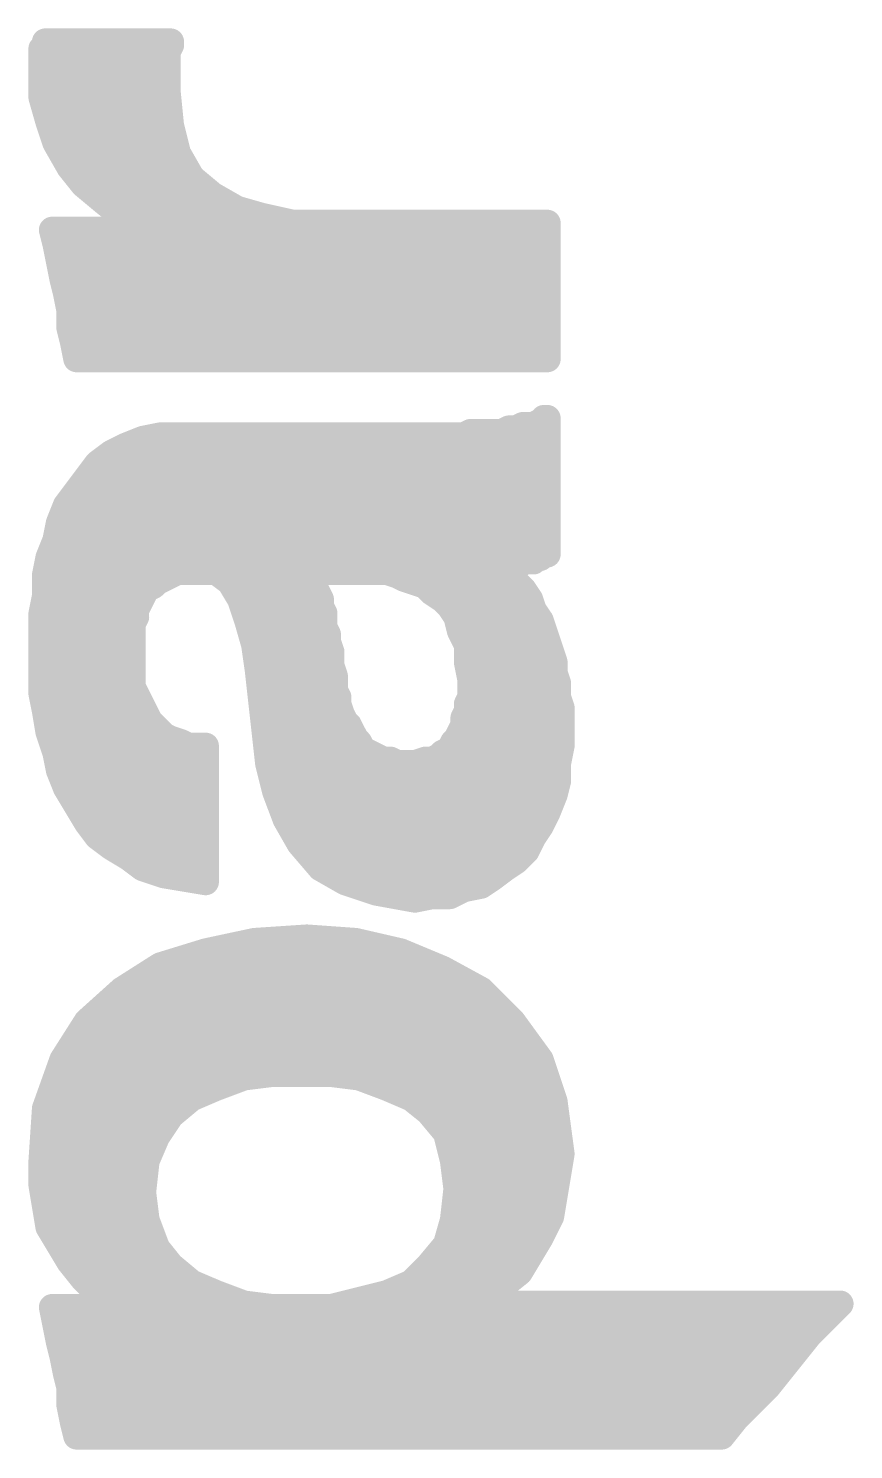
# Model space of a CAD drawing. Extents: x -24 to 83, y -23 to 53.
# Drawn here: x 54.468 to 56.834, y 13.175 to 17.251 of the extents above; entities that cross this region are included whole.
import ezdxf

# ---------------------------------------------------------------- set-up
doc = ezdxf.new("R2010")
doc.units = 0
doc.layers.add('21', color=41, linetype='CONTINUOUS')

msp = doc.modelspace()

# ---------------------------------------------------------------- linework, layer by layer
at = {"layer": '21', "const_width": 0.0762}
for points in [[(54.516, 17.203), (54.516, 17.213)], [(54.516, 17.213), (54.876, 17.213)], [(54.876, 17.213), (54.876, 17.203)], [(54.506, 17.193), (54.516, 17.203)], [(54.506, 17.053), (54.506, 17.193)], [(54.876, 17.203), (54.866, 17.183)], [(54.866, 17.183), (54.866, 17.073)], [(54.506, 17.145), (54.866, 17.145)], [(54.506, 17.0688), (54.8664, 17.0688)], [(54.526, 16.983), (54.506, 17.053)], [(54.866, 17.073), (54.876, 16.973)], [(54.5233, 16.9926), (54.874, 16.9926)], [(54.546, 16.923), (54.526, 16.983)], [(54.876, 16.973), (54.896, 16.893)], [(54.586, 16.853), (54.546, 16.923)], [(54.5498, 16.9164), (54.8902, 16.9164)], [(54.896, 16.893), (54.936, 16.823)], [(54.626, 16.803), (54.586, 16.853)], [(54.5962, 16.8402), (54.9262, 16.8402)], [(54.686, 16.753), (54.626, 16.803)], [(54.936, 16.823), (54.996, 16.773)], [(54.6728, 16.764), (55.0117, 16.764)], [(54.996, 16.773), (55.066, 16.733)], [(54.736, 16.713), (54.686, 16.753)], [(55.066, 16.733), (55.136, 16.713)], [(54.806, 16.673), (54.736, 16.713)], [(54.7801, 16.6878), (55.956, 16.6878)], [(55.136, 16.713), (55.226, 16.693)], [(55.226, 16.693), (55.956, 16.693)], [(55.956, 16.693), (55.956, 16.303)], [(54.546, 16.633), (54.536, 16.673)], [(54.536, 16.673), (54.806, 16.673)], [(54.556, 16.583), (54.546, 16.633)], [(54.5503, 16.6116), (55.956, 16.6116)], [(54.566, 16.533), (54.556, 16.583)], [(54.5655, 16.5354), (55.956, 16.5354)], [(54.576, 16.493), (54.566, 16.533)], [(54.586, 16.443), (54.576, 16.493)], [(54.5828, 16.4592), (55.956, 16.4592)], [(54.586, 16.393), (54.586, 16.443)], [(54.596, 16.353), (54.586, 16.393)], [(54.5885, 16.383), (55.956, 16.383)], [(54.606, 16.303), (54.596, 16.353)], [(54.6052, 16.3068), (55.956, 16.3068)], [(54.776, 16.303), (54.606, 16.303)], [(55.956, 16.303), (54.776, 16.303)], [(55.866, 16.103), (55.886, 16.113)], [(55.886, 16.113), (55.916, 16.113)], [(55.916, 16.113), (55.936, 16.123)], [(55.936, 16.123), (55.946, 16.133)], [(55.946, 16.133), (55.956, 16.133)], [(55.956, 16.133), (55.956, 15.743)], [(54.746, 16.053), (54.796, 16.073)], [(54.796, 16.073), (54.846, 16.083)], [(54.822, 16.0782), (55.956, 16.0782)], [(54.846, 16.083), (55.716, 16.083)], [(55.716, 16.083), (55.736, 16.093)], [(55.736, 16.093), (55.826, 16.093)], [(55.826, 16.093), (55.846, 16.103)], [(55.846, 16.103), (55.866, 16.103)], [(54.666, 16.003), (54.706, 16.033)], [(54.706, 16.033), (54.746, 16.053)], [(54.636, 15.963), (54.666, 16.003)], [(54.6653, 16.002), (55.956, 16.002)], [(54.606, 15.923), (54.636, 15.963)], [(54.576, 15.883), (54.606, 15.923)], [(54.6081, 15.9258), (55.956, 15.9258)], [(54.556, 15.833), (54.576, 15.883)], [(54.546, 15.783), (54.556, 15.833)], [(54.5626, 15.8496), (55.956, 15.8496)], [(54.526, 15.733), (54.546, 15.783)], [(54.5422, 15.7734), (55.956, 15.7734)], [(55.946, 15.743), (55.936, 15.733)], [(55.956, 15.743), (55.946, 15.743)], [(54.516, 15.683), (54.526, 15.733)], [(54.5188, 15.6972), (55.8397, 15.6972)], [(55.876, 15.713), (55.816, 15.713)], [(55.816, 15.713), (55.846, 15.693)], [(55.886, 15.723), (55.876, 15.713)], [(55.916, 15.723), (55.886, 15.723)], [(55.926, 15.733), (55.916, 15.723)], [(55.936, 15.733), (55.926, 15.733)], [(54.516, 15.623), (54.516, 15.683)], [(54.836, 15.663), (54.826, 15.653)], [(54.856, 15.673), (54.836, 15.663)], [(54.876, 15.683), (54.856, 15.673)], [(54.896, 15.693), (54.876, 15.683)], [(55.006, 15.693), (54.896, 15.693)], [(55.046, 15.663), (55.006, 15.693)], [(55.076, 15.613), (55.046, 15.663)], [(55.496, 15.693), (55.266, 15.693)], [(55.266, 15.693), (55.276, 15.683)], [(55.276, 15.683), (55.286, 15.673)], [(55.286, 15.673), (55.286, 15.653)], [(55.526, 15.683), (55.496, 15.693)], [(55.546, 15.673), (55.526, 15.683)], [(55.576, 15.663), (55.546, 15.673)], [(55.606, 15.653), (55.576, 15.663)], [(55.846, 15.693), (55.866, 15.663)], [(55.866, 15.663), (55.886, 15.643)], [(54.506, 15.573), (54.516, 15.623)], [(54.5156, 15.621), (54.795, 15.621)], [(54.796, 15.623), (54.786, 15.603)], [(54.806, 15.643), (54.796, 15.623)], [(54.826, 15.653), (54.806, 15.643)], [(55.0712, 15.621), (55.302, 15.621)], [(55.286, 15.653), (55.296, 15.633)], [(55.296, 15.633), (55.306, 15.613)], [(55.626, 15.633), (55.606, 15.653)], [(55.656, 15.613), (55.626, 15.633)], [(55.644, 15.621), (55.9007, 15.621)], [(55.886, 15.643), (55.906, 15.613)], [(54.786, 15.603), (54.776, 15.583)], [(54.776, 15.583), (54.776, 15.563)], [(55.096, 15.553), (55.076, 15.613)], [(55.306, 15.613), (55.306, 15.593)], [(55.306, 15.593), (55.316, 15.573)], [(55.676, 15.593), (55.656, 15.613)], [(55.696, 15.563), (55.676, 15.593)], [(55.906, 15.613), (55.916, 15.583)], [(55.916, 15.583), (55.936, 15.553)], [(54.506, 15.343), (54.506, 15.573)], [(54.506, 15.5448), (54.7669, 15.5448)], [(54.776, 15.563), (54.766, 15.543)], [(54.766, 15.543), (54.766, 15.363)], [(55.116, 15.483), (55.096, 15.553)], [(55.0983, 15.5448), (55.316, 15.5448)], [(55.316, 15.573), (55.316, 15.533)], [(55.706, 15.523), (55.696, 15.563)], [(55.7005, 15.5448), (55.9387, 15.5448)], [(55.936, 15.553), (55.946, 15.523)], [(55.116, 15.483), (55.316, 15.533)], [(55.316, 15.533), (55.116, 15.483)], [(55.316, 15.533), (55.326, 15.513)], [(55.326, 15.513), (55.326, 15.493)], [(55.326, 15.493), (55.336, 15.463)], [(55.726, 15.483), (55.706, 15.523)], [(55.946, 15.523), (55.956, 15.493)], [(55.956, 15.493), (55.966, 15.463)], [(54.506, 15.4686), (54.766, 15.4686)], [(55.126, 15.413), (55.116, 15.483)], [(55.1181, 15.4686), (55.3341, 15.4686)], [(55.336, 15.463), (55.336, 15.423)], [(55.726, 15.433), (55.726, 15.483)], [(55.726, 15.4686), (55.9641, 15.4686)], [(55.966, 15.463), (55.976, 15.433)], [(55.136, 15.323), (55.126, 15.413)], [(55.336, 15.423), (55.346, 15.393)], [(55.736, 15.383), (55.726, 15.433)], [(55.976, 15.433), (55.976, 15.403)], [(54.506, 15.3924), (54.766, 15.3924)], [(55.1283, 15.3924), (55.346, 15.3924)], [(55.346, 15.393), (55.346, 15.353)], [(55.7341, 15.3924), (55.9795, 15.3924)], [(55.736, 15.333), (55.736, 15.383)], [(55.976, 15.403), (55.986, 15.373)], [(55.986, 15.373), (55.986, 15.333)], [(54.516, 15.293), (54.506, 15.343)], [(54.766, 15.363), (54.776, 15.343)], [(54.776, 15.343), (54.786, 15.323)], [(55.346, 15.353), (55.356, 15.333)], [(55.356, 15.333), (55.356, 15.313)], [(55.726, 15.313), (55.736, 15.333)], [(55.986, 15.333), (55.996, 15.303)], [(54.5114, 15.3162), (54.7894, 15.3162)], [(54.526, 15.233), (54.516, 15.293)], [(54.786, 15.323), (54.796, 15.303)], [(54.796, 15.303), (54.806, 15.283)], [(55.146, 15.233), (55.136, 15.323)], [(55.1368, 15.3162), (55.356, 15.3162)], [(55.356, 15.313), (55.146, 15.233)], [(55.146, 15.233), (55.356, 15.313)], [(55.356, 15.313), (55.366, 15.283)], [(55.716, 15.273), (55.726, 15.293)], [(55.726, 15.293), (55.726, 15.313)], [(55.7276, 15.3162), (55.9916, 15.3162)], [(55.996, 15.303), (55.996, 15.193)], [(54.806, 15.283), (54.816, 15.263)], [(54.816, 15.263), (54.826, 15.253)], [(54.826, 15.253), (54.846, 15.233)], [(55.366, 15.283), (55.376, 15.263)], [(55.376, 15.263), (55.386, 15.253)], [(55.386, 15.253), (55.396, 15.233)], [(55.706, 15.233), (55.716, 15.253)], [(55.716, 15.253), (55.716, 15.273)], [(54.5248, 15.24), (54.839, 15.24)], [(54.546, 15.173), (54.526, 15.233)], [(54.846, 15.233), (54.856, 15.223)], [(54.856, 15.223), (54.876, 15.213)], [(54.876, 15.213), (54.906, 15.203)], [(55.1452, 15.24), (55.1644, 15.24)], [(55.156, 15.143), (55.146, 15.233)], [(55.1644, 15.24), (55.3925, 15.24)], [(55.396, 15.233), (55.406, 15.213)], [(55.406, 15.213), (55.416, 15.203)], [(55.686, 15.203), (55.696, 15.213)], [(55.696, 15.213), (55.706, 15.233)], [(55.7095, 15.24), (55.996, 15.24)], [(54.556, 15.123), (54.546, 15.173)], [(54.906, 15.203), (54.926, 15.193)], [(54.926, 15.193), (54.976, 15.193)], [(54.976, 15.193), (54.976, 14.803)], [(55.416, 15.203), (55.426, 15.183)], [(55.426, 15.183), (55.446, 15.173)], [(55.446, 15.173), (55.466, 15.163)], [(55.646, 15.163), (55.656, 15.173)], [(55.656, 15.173), (55.676, 15.183)], [(55.676, 15.183), (55.686, 15.203)], [(55.996, 15.193), (55.986, 15.143)], [(54.5478, 15.1638), (54.976, 15.1638)], [(55.1537, 15.1638), (55.4644, 15.1638)], [(55.176, 15.063), (55.156, 15.143)], [(55.466, 15.163), (55.486, 15.153)], [(55.486, 15.153), (55.506, 15.153)], [(55.506, 15.153), (55.526, 15.143)], [(55.526, 15.143), (55.576, 15.143)], [(55.576, 15.143), (55.606, 15.153)], [(55.606, 15.153), (55.626, 15.153)], [(55.626, 15.153), (55.646, 15.163)], [(55.6468, 15.1638), (55.9902, 15.1638)], [(55.986, 15.143), (55.986, 15.093)], [(54.576, 15.073), (54.556, 15.123)], [(54.5702, 15.0876), (54.976, 15.0876)], [(55.1699, 15.0876), (55.9847, 15.0876)], [(55.986, 15.093), (55.976, 15.053)], [(54.606, 15.023), (54.576, 15.073)], [(55.206, 14.983), (55.176, 15.063)], [(55.976, 15.053), (55.956, 15.003)], [(54.636, 14.973), (54.606, 15.023)], [(54.613, 15.0114), (54.976, 15.0114)], [(55.1954, 15.0114), (55.9594, 15.0114)], [(54.666, 14.933), (54.636, 14.973)], [(55.246, 14.913), (55.206, 14.983)], [(55.936, 14.963), (55.916, 14.933)], [(55.956, 15.003), (55.936, 14.963)], [(54.6644, 14.9352), (54.976, 14.9352)], [(54.706, 14.903), (54.666, 14.933)], [(55.2333, 14.9352), (55.9175, 14.9352)], [(55.916, 14.933), (55.896, 14.893)], [(54.756, 14.873), (54.706, 14.903)], [(55.306, 14.843), (55.246, 14.913)], [(55.896, 14.893), (55.866, 14.863)], [(54.796, 14.843), (54.756, 14.873)], [(54.7747, 14.859), (54.976, 14.859)], [(54.856, 14.823), (54.796, 14.843)], [(55.2923, 14.859), (55.86, 14.859)], [(55.376, 14.803), (55.306, 14.843)], [(55.836, 14.843), (55.796, 14.813)], [(55.866, 14.863), (55.836, 14.843)], [(54.916, 14.813), (54.856, 14.823)], [(54.976, 14.803), (54.916, 14.813)], [(55.466, 14.773), (55.376, 14.803)], [(55.796, 14.813), (55.766, 14.793)], [(55.4366, 14.7828), (55.7156, 14.7828)], [(55.576, 14.753), (55.466, 14.773)], [(55.626, 14.763), (55.576, 14.753)], [(55.676, 14.763), (55.626, 14.763)], [(55.716, 14.783), (55.676, 14.763)], [(55.766, 14.793), (55.716, 14.783)], [(55.116, 14.633), (55.266, 14.643)], [(55.256, 14.253), (55.266, 14.643)], [(55.266, 14.643), (55.256, 14.253)], [(55.266, 14.643), (55.406, 14.633)], [(54.846, 14.563), (54.976, 14.603)], [(54.976, 14.603), (55.116, 14.633)], [(55.1039, 14.6304), (55.2657, 14.6304)], [(55.2657, 14.6304), (55.4173, 14.6304)], [(55.406, 14.633), (55.536, 14.603)], [(55.536, 14.603), (55.656, 14.553)], [(54.736, 14.493), (54.846, 14.563)], [(54.8322, 14.5542), (55.2637, 14.5542)], [(55.2637, 14.5542), (55.6531, 14.5542)], [(55.656, 14.553), (55.496, 14.213)], [(55.496, 14.213), (55.656, 14.553)], [(55.656, 14.553), (55.766, 14.493)], [(54.636, 14.403), (54.736, 14.493)], [(54.7193, 14.478), (55.2618, 14.478)], [(55.2618, 14.478), (55.6207, 14.478)], [(55.6207, 14.478), (55.781, 14.478)], [(55.766, 14.493), (55.856, 14.403)], [(54.566, 14.293), (54.636, 14.403)], [(54.6352, 14.4018), (55.2598, 14.4018)], [(55.2598, 14.4018), (55.5849, 14.4018)], [(55.5848, 14.4018), (55.8569, 14.4018)], [(55.856, 14.403), (55.936, 14.293)], [(54.5867, 14.3256), (55.2579, 14.3256)], [(55.2579, 14.3256), (55.549, 14.3256)], [(55.549, 14.3256), (55.9123, 14.3256)], [(54.516, 14.153), (54.566, 14.293)], [(55.936, 14.293), (55.976, 14.173)], [(54.5504, 14.2494), (55.1372, 14.2494)], [(55.086, 14.243), (55.006, 14.213)], [(55.166, 14.253), (55.086, 14.243)], [(55.256, 14.253), (55.166, 14.253)], [(55.336, 14.253), (55.256, 14.253)], [(55.416, 14.243), (55.336, 14.253)], [(55.3648, 14.2494), (55.5131, 14.2494)], [(55.496, 14.213), (55.416, 14.243)], [(55.5131, 14.2494), (55.9505, 14.2494)], [(55.006, 14.213), (54.936, 14.183)], [(55.566, 14.183), (55.496, 14.213)], [(54.506, 14.003), (54.516, 14.153)], [(54.5232, 14.1732), (54.9242, 14.1732)], [(54.936, 14.183), (54.876, 14.133)], [(55.616, 14.143), (55.566, 14.183)], [(55.5783, 14.1732), (55.9759, 14.1732)], [(55.976, 14.173), (55.996, 14.023)], [(54.876, 14.133), (54.836, 14.073)], [(55.666, 14.083), (55.616, 14.143)], [(54.5123, 14.097), (54.852, 14.097)], [(54.836, 14.073), (54.806, 14.003)], [(55.6543, 14.097), (55.9861, 14.097)], [(55.686, 14.003), (55.666, 14.083)], [(54.506, 13.933), (54.506, 14.003)], [(54.5072, 14.0208), (54.8136, 14.0208)], [(54.806, 14.003), (54.796, 13.913)], [(55.6816, 14.0208), (55.9956, 14.0208)], [(55.696, 13.923), (55.686, 14.003)], [(55.996, 14.023), (55.986, 13.963)], [(54.506, 13.9446), (54.7995, 13.9446)], [(55.6933, 13.9446), (55.9829, 13.9446)], [(55.986, 13.963), (55.976, 13.903)], [(54.516, 13.873), (54.506, 13.933)], [(54.796, 13.913), (54.806, 13.833)], [(55.686, 13.833), (55.696, 13.923)], [(55.976, 13.903), (55.966, 13.843)], [(54.526, 13.813), (54.516, 13.873)], [(54.5168, 13.8684), (54.8016, 13.8684)], [(55.6899, 13.8684), (55.9702, 13.8684)], [(54.806, 13.833), (54.836, 13.753)], [(55.666, 13.763), (55.686, 13.833)], [(55.966, 13.843), (55.936, 13.783)], [(54.556, 13.763), (54.526, 13.813)], [(54.5385, 13.7922), (54.8213, 13.7922)], [(55.6743, 13.7922), (55.9406, 13.7922)], [(55.936, 13.783), (55.906, 13.733)], [(54.586, 13.713), (54.556, 13.763)], [(54.836, 13.753), (54.876, 13.703)], [(55.616, 13.703), (55.666, 13.763)], [(54.5842, 13.716), (54.8656, 13.716)], [(54.626, 13.663), (54.586, 13.713)], [(54.876, 13.703), (54.936, 13.653)], [(55.566, 13.653), (55.616, 13.703)], [(55.6268, 13.716), (55.8958, 13.716)], [(55.906, 13.733), (55.876, 13.683)], [(54.666, 13.623), (54.626, 13.663)], [(55.876, 13.683), (55.826, 13.643)], [(54.6492, 13.6398), (54.9668, 13.6398)], [(54.716, 13.583), (54.666, 13.623)], [(54.936, 13.653), (55.006, 13.623)], [(55.006, 13.623), (55.086, 13.593)], [(55.416, 13.603), (55.496, 13.623)], [(55.496, 13.623), (55.566, 13.653)], [(55.5352, 13.6398), (55.822, 13.6398)], [(55.826, 13.643), (55.776, 13.603)], [(54.546, 13.533), (54.536, 13.583)], [(54.536, 13.583), (54.716, 13.583)], [(55.086, 13.593), (55.166, 13.583)], [(55.166, 13.583), (55.336, 13.583)], [(55.336, 13.583), (55.416, 13.603)], [(55.776, 13.603), (55.776, 13.593)], [(55.776, 13.593), (56.796, 13.593)], [(56.796, 13.593), (56.756, 13.553)], [(54.5399, 13.5636), (56.7666, 13.5636)], [(56.756, 13.553), (56.706, 13.503)], [(54.556, 13.483), (54.546, 13.533)], [(56.706, 13.503), (56.666, 13.453)], [(54.5551, 13.4874), (56.6935, 13.4874)], [(54.566, 13.443), (54.556, 13.483)], [(54.576, 13.393), (54.566, 13.443)], [(56.666, 13.453), (56.626, 13.403)], [(54.5724, 13.4112), (56.6326, 13.4112)], [(54.586, 13.353), (54.576, 13.393)], [(56.626, 13.403), (56.586, 13.353)], [(54.586, 13.303), (54.586, 13.353)], [(54.586, 13.335), (56.568, 13.335)], [(56.586, 13.353), (56.536, 13.303)], [(54.596, 13.253), (54.586, 13.303)], [(56.536, 13.303), (56.496, 13.263)], [(54.5948, 13.2588), (56.4926, 13.2588)], [(54.606, 13.213), (54.596, 13.253)], [(56.496, 13.263), (56.456, 13.213)], [(56.456, 13.213), (54.606, 13.213)]]:
    msp.add_lwpolyline(points, dxfattribs=at)
at = {"layer": '21', "const_width": 0.0381}
for points in [[(54.5351, 17.213, 1), (54.497, 17.213)], [(54.516, 17.2321, 1), (54.516, 17.194)], [(54.8951, 17.213, 1), (54.857, 17.213)], [(54.876, 17.194, 1), (54.876, 17.2321)], [(54.4925, 17.2065, 1), (54.5195, 17.1795)], [(54.5251, 17.193, 1), (54.487, 17.193)], [(54.497, 17.203, 1), (54.5351, 17.203)], [(54.5295, 17.1895, 1), (54.5025, 17.2165)], [(54.885, 17.183, 1), (54.8469, 17.183)], [(54.849, 17.1915, 1), (54.883, 17.1745)], [(54.857, 17.203, 1), (54.8951, 17.203)], [(54.893, 17.1945, 1), (54.859, 17.2115)], [(54.506, 17.164, 1), (54.506, 17.1259)], [(54.866, 17.1259, 1), (54.866, 17.164)], [(54.506, 17.0878, 1), (54.506, 17.0497)], [(54.5243, 17.0582, 1), (54.4877, 17.0478)], [(54.8469, 17.073, 1), (54.885, 17.073)], [(54.885, 17.0749, 1), (54.847, 17.0711)], [(54.8664, 17.0497, 1), (54.8664, 17.0878)], [(54.487, 17.053, 1), (54.5251, 17.053)], [(54.5233, 17.0116, 1), (54.5233, 16.9735)], [(54.5441, 16.989, 1), (54.5079, 16.977)], [(54.5077, 16.9778, 1), (54.5443, 16.9882)], [(54.8945, 16.9776, 1), (54.8575, 16.9684)], [(54.874, 16.9735, 1), (54.874, 17.0116)], [(54.5625, 16.9325, 1), (54.5295, 16.9135)], [(54.857, 16.9711, 1), (54.895, 16.9749)], [(54.5279, 16.917, 1), (54.5641, 16.929)], [(54.5498, 16.9354, 1), (54.5498, 16.8973)], [(54.9125, 16.9025, 1), (54.8795, 16.8835)], [(54.8775, 16.8884, 1), (54.9145, 16.8976)], [(54.8902, 16.8973, 1), (54.8902, 16.9354)], [(54.6009, 16.8649, 1), (54.5711, 16.8411)], [(54.5695, 16.8435, 1), (54.6025, 16.8625)], [(54.5962, 16.8592, 1), (54.5962, 16.8211)], [(54.9262, 16.8211, 1), (54.9262, 16.8592)], [(54.6382, 16.8176, 1), (54.6138, 16.7884)], [(54.9482, 16.8376, 1), (54.9238, 16.8084)], [(54.9195, 16.8135, 1), (54.9525, 16.8325)], [(54.6111, 16.7911, 1), (54.6409, 16.8149)], [(54.6728, 16.783, 1), (54.6728, 16.7449)], [(55.0055, 16.7895, 1), (54.9865, 16.7565)], [(54.9838, 16.7584, 1), (55.0082, 16.7876)], [(55.0117, 16.7449, 1), (55.0117, 16.783)], [(54.6979, 16.7679, 1), (54.6741, 16.7381)], [(54.6738, 16.7384, 1), (54.6982, 16.7676)], [(55.0712, 16.7513, 1), (55.0608, 16.7147)], [(55.0565, 16.7165, 1), (55.0755, 16.7495)], [(54.7455, 16.7295, 1), (54.7265, 16.6965)], [(54.7241, 16.6981, 1), (54.7479, 16.7279)], [(54.7801, 16.7068, 1), (54.7801, 16.6687)], [(55.1401, 16.7316, 1), (55.1319, 16.6944)], [(55.1308, 16.6947, 1), (55.1412, 16.7313)], [(55.226, 16.7121, 1), (55.226, 16.674)], [(55.2219, 16.6744, 1), (55.2301, 16.7116)], [(55.9751, 16.693, 1), (55.937, 16.693)], [(55.956, 16.674, 1), (55.956, 16.7121)], [(55.956, 16.6687, 1), (55.956, 16.7068)], [(54.5545, 16.6776, 1), (54.5175, 16.6684)], [(54.536, 16.6921, 1), (54.536, 16.654)], [(54.7965, 16.6565, 1), (54.8155, 16.6895)], [(54.806, 16.654, 1), (54.806, 16.6921)], [(54.5647, 16.6367, 1), (54.5273, 16.6293)], [(54.5275, 16.6284, 1), (54.5645, 16.6376)], [(54.5503, 16.6306, 1), (54.5503, 16.5925)], [(55.956, 16.5925, 1), (55.956, 16.6306)], [(54.5747, 16.5867, 1), (54.5373, 16.5793)], [(54.5373, 16.5793, 1), (54.5747, 16.5867)], [(54.5655, 16.5544, 1), (54.5655, 16.5163)], [(54.5845, 16.5376, 1), (54.5475, 16.5284)], [(54.5473, 16.5293, 1), (54.5847, 16.5367)], [(55.956, 16.5163, 1), (55.956, 16.5544)], [(54.5947, 16.4967, 1), (54.5573, 16.4893)], [(54.5575, 16.4884, 1), (54.5945, 16.4976)], [(54.5828, 16.4782, 1), (54.5828, 16.4401)], [(54.6051, 16.443, 1), (54.567, 16.443)], [(55.956, 16.4401, 1), (55.956, 16.4782)], [(54.6045, 16.3976, 1), (54.5675, 16.3884)], [(54.5673, 16.4393, 1), (54.6047, 16.4467)], [(54.567, 16.393, 1), (54.6051, 16.393)], [(54.5885, 16.402, 1), (54.5885, 16.3639)], [(54.6147, 16.3567, 1), (54.5773, 16.3493)], [(55.956, 16.3639, 1), (55.956, 16.402)], [(54.5775, 16.3484, 1), (54.6145, 16.3576)], [(54.6052, 16.3258, 1), (54.6052, 16.2877)], [(54.606, 16.3221, 1), (54.606, 16.284)], [(54.5873, 16.2993, 1), (54.6247, 16.3067)], [(54.776, 16.3221, 1), (54.776, 16.284)], [(54.776, 16.284, 1), (54.776, 16.3221)], [(55.937, 16.303, 1), (55.9751, 16.303)], [(55.956, 16.2877, 1), (55.956, 16.3258)], [(55.956, 16.284, 1), (55.956, 16.3221)], [(55.886, 16.132, 1), (55.886, 16.0939)], [(55.8945, 16.096, 1), (55.8775, 16.13)], [(55.9075, 16.13, 1), (55.9245, 16.096)], [(55.916, 16.0939, 1), (55.916, 16.132)], [(55.9225, 16.1365, 1), (55.9495, 16.1095)], [(55.946, 16.152, 1), (55.946, 16.1139)], [(55.9445, 16.106, 1), (55.9275, 16.14)], [(55.9595, 16.1195, 1), (55.9325, 16.1465)], [(55.9751, 16.133, 1), (55.937, 16.133)], [(55.956, 16.1139, 1), (55.956, 16.152)], [(54.7923, 16.0917, 1), (54.7997, 16.0543)], [(54.8031, 16.0553, 1), (54.7889, 16.0907)], [(54.822, 16.0973, 1), (54.822, 16.0592)], [(54.846, 16.1021, 1), (54.846, 16.064)], [(54.8497, 16.0643, 1), (54.8423, 16.1017)], [(55.7075, 16.1, 1), (55.7245, 16.066)], [(55.716, 16.064, 1), (55.716, 16.1021)], [(55.736, 16.112, 1), (55.736, 16.0739)], [(55.7445, 16.076, 1), (55.7275, 16.11)], [(55.8175, 16.11, 1), (55.8345, 16.076)], [(55.826, 16.0739, 1), (55.826, 16.112)], [(55.846, 16.1221, 1), (55.846, 16.084)], [(55.8545, 16.086, 1), (55.8375, 16.12)], [(55.8575, 16.12, 1), (55.8745, 16.086)], [(55.866, 16.084, 1), (55.866, 16.1221)], [(55.956, 16.0592, 1), (55.956, 16.0973)], [(54.6975, 16.05, 1), (54.7145, 16.016)], [(54.7174, 16.0178, 1), (54.6946, 16.0482)], [(54.7389, 16.0707, 1), (54.7531, 16.0353)], [(54.7545, 16.036, 1), (54.7375, 16.07)], [(54.6653, 16.0211, 1), (54.6653, 15.983)], [(54.6546, 16.0182, 1), (54.6774, 15.9878)], [(54.6812, 15.9916, 1), (54.6508, 16.0144)], [(55.956, 15.983, 1), (55.956, 16.0211)], [(54.6208, 15.9744, 1), (54.6512, 15.9516)], [(54.6512, 15.9516, 1), (54.6208, 15.9744)], [(54.5908, 15.9344, 1), (54.6212, 15.9116)], [(54.6081, 15.9449, 1), (54.6081, 15.9068)], [(54.6212, 15.9116, 1), (54.5908, 15.9344)], [(55.956, 15.9068, 1), (55.956, 15.9449)], [(54.5608, 15.8944, 1), (54.5912, 15.8716)], [(54.5937, 15.8759, 1), (54.5583, 15.8901)], [(54.5383, 15.8401, 1), (54.5737, 15.8259)], [(54.5747, 15.8293, 1), (54.5373, 15.8367)], [(54.5626, 15.8687, 1), (54.5626, 15.8306)], [(55.956, 15.8306, 1), (55.956, 15.8687)], [(54.5637, 15.7759, 1), (54.5283, 15.7901)], [(54.5422, 15.7925, 1), (54.5422, 15.7544)], [(54.5273, 15.7867, 1), (54.5647, 15.7793)], [(55.946, 15.7621, 1), (55.946, 15.724)], [(55.9595, 15.7295, 1), (55.9325, 15.7565)], [(55.956, 15.7544, 1), (55.956, 15.7925)], [(55.956, 15.724, 1), (55.956, 15.7621)], [(54.5188, 15.7163, 1), (54.5188, 15.6782)], [(54.5083, 15.7401, 1), (54.5437, 15.7259)], [(54.5447, 15.7293, 1), (54.5073, 15.7367)], [(55.8266, 15.7289, 1), (55.8054, 15.6971)], [(55.816, 15.7321, 1), (55.816, 15.694)], [(55.8397, 15.6782, 1), (55.8397, 15.7163)], [(55.8625, 15.7265, 1), (55.8895, 15.6995)], [(55.886, 15.7421, 1), (55.886, 15.704)], [(55.8995, 15.7095, 1), (55.8725, 15.7365)], [(55.876, 15.694, 1), (55.876, 15.7321)], [(55.9025, 15.7365, 1), (55.9295, 15.7095)], [(55.926, 15.7521, 1), (55.926, 15.714)], [(55.9395, 15.7195, 1), (55.9125, 15.7465)], [(55.916, 15.704, 1), (55.916, 15.7421)], [(55.9225, 15.7465, 1), (55.9495, 15.7195)], [(55.936, 15.714, 1), (55.936, 15.7521)], [(55.937, 15.743, 1), (55.9751, 15.743)], [(54.5351, 15.683, 1), (54.497, 15.683)], [(54.4973, 15.6867, 1), (54.5347, 15.6793)], [(54.8275, 15.68, 1), (54.8445, 15.646)], [(54.8495, 15.6495, 1), (54.8225, 15.6765)], [(54.8475, 15.69, 1), (54.8645, 15.656)], [(54.8645, 15.656, 1), (54.8475, 15.69)], [(54.8675, 15.7, 1), (54.8845, 15.666)], [(54.8845, 15.666, 1), (54.8675, 15.7)], [(54.896, 15.7121, 1), (54.896, 15.674)], [(54.9045, 15.676, 1), (54.8875, 15.71)], [(55.0174, 15.7082, 1), (54.9946, 15.6778)], [(55.006, 15.674, 1), (55.006, 15.7121)], [(55.0623, 15.6728, 1), (55.0297, 15.6532)], [(55.0346, 15.6478, 1), (55.0574, 15.6782)], [(55.266, 15.7121, 1), (55.266, 15.674)], [(55.2795, 15.7065, 1), (55.2525, 15.6795)], [(55.2895, 15.6965, 1), (55.2625, 15.6695)], [(55.2625, 15.6695, 1), (55.2895, 15.6965)], [(55.3051, 15.673, 1), (55.267, 15.673)], [(55.2725, 15.6595, 1), (55.2995, 15.6865)], [(55.502, 15.7111, 1), (55.49, 15.6749)], [(55.496, 15.674, 1), (55.496, 15.7121)], [(55.5345, 15.7, 1), (55.5175, 15.666)], [(55.52, 15.6649, 1), (55.532, 15.7011)], [(55.552, 15.6911, 1), (55.54, 15.6549)], [(55.5375, 15.656, 1), (55.5545, 15.69)], [(55.582, 15.6811, 1), (55.57, 15.6449)], [(55.57, 15.6449, 1), (55.582, 15.6811)], [(55.8619, 15.7036, 1), (55.8301, 15.6824)], [(55.8354, 15.6771, 1), (55.8566, 15.7089)], [(55.8795, 15.6765, 1), (55.8525, 15.6495)], [(54.5156, 15.6401, 1), (54.5156, 15.602)], [(54.5347, 15.6193, 1), (54.4973, 15.6267)], [(54.813, 15.6145, 1), (54.779, 15.6315)], [(54.7975, 15.66, 1), (54.8145, 15.626)], [(54.823, 15.6345, 1), (54.789, 15.6515)], [(54.795, 15.602, 1), (54.795, 15.6401)], [(54.8125, 15.6665, 1), (54.8395, 15.6395)], [(54.8345, 15.636, 1), (54.8175, 15.67)], [(55.0712, 15.6401, 1), (55.0712, 15.602)], [(55.303, 15.6615, 1), (55.269, 15.6445)], [(55.267, 15.653, 1), (55.3051, 15.653)], [(55.313, 15.6415, 1), (55.279, 15.6245)], [(55.279, 15.6245, 1), (55.313, 15.6415)], [(55.302, 15.602, 1), (55.302, 15.6401)], [(55.6195, 15.6665, 1), (55.5925, 15.6395)], [(55.6, 15.6349, 1), (55.612, 15.6711)], [(55.6366, 15.6489, 1), (55.6154, 15.6171)], [(55.6125, 15.6195, 1), (55.6395, 15.6465)], [(55.644, 15.6401, 1), (55.644, 15.602)], [(55.8501, 15.6524, 1), (55.8819, 15.6736)], [(55.9019, 15.6536, 1), (55.8701, 15.6324)], [(55.8725, 15.6295, 1), (55.8995, 15.6565)], [(55.9007, 15.602, 1), (55.9007, 15.6401)], [(54.497, 15.623, 1), (54.5351, 15.623)], [(54.7951, 15.583, 1), (54.757, 15.583)], [(54.769, 15.6115, 1), (54.803, 15.5945)], [(54.803, 15.5945, 1), (54.769, 15.6115)], [(54.779, 15.6315, 1), (54.813, 15.6145)], [(55.0941, 15.619, 1), (55.0579, 15.607)], [(55.0597, 15.6032, 1), (55.0923, 15.6228)], [(55.3251, 15.613, 1), (55.287, 15.613)], [(55.323, 15.6015, 1), (55.289, 15.5845)], [(55.289, 15.6045, 1), (55.323, 15.6215)], [(55.6695, 15.6265, 1), (55.6425, 15.5995)], [(55.6454, 15.5971, 1), (55.6666, 15.6289)], [(55.6919, 15.6036, 1), (55.6601, 15.5824)], [(55.6625, 15.5795, 1), (55.6895, 15.6065)], [(55.9241, 15.619, 1), (55.8879, 15.607)], [(55.8901, 15.6024, 1), (55.9219, 15.6236)], [(55.9319, 15.5936, 1), (55.9001, 15.5724)], [(54.4873, 15.5767, 1), (54.5247, 15.5693)], [(54.506, 15.5639, 1), (54.506, 15.5258)], [(54.5251, 15.573, 1), (54.487, 15.573)], [(54.7851, 15.543, 1), (54.747, 15.543)], [(54.759, 15.5915, 1), (54.793, 15.5745)], [(54.757, 15.563, 1), (54.7951, 15.563)], [(54.793, 15.5545, 1), (54.759, 15.5715)], [(54.7669, 15.5258, 1), (54.7669, 15.5639)], [(55.1143, 15.5582, 1), (55.0777, 15.5478)], [(55.0779, 15.547, 1), (55.1141, 15.559)], [(55.0983, 15.5639, 1), (55.0983, 15.5258)], [(55.287, 15.593, 1), (55.3251, 15.593)], [(55.3351, 15.573, 1), (55.297, 15.573)], [(55.299, 15.5645, 1), (55.333, 15.5815)], [(55.316, 15.5258, 1), (55.316, 15.5639)], [(55.7145, 15.5676, 1), (55.6775, 15.5584)], [(55.6801, 15.5524, 1), (55.7119, 15.5736)], [(55.7005, 15.5639, 1), (55.7005, 15.5258)], [(55.8979, 15.577, 1), (55.9341, 15.589)], [(55.9541, 15.559, 1), (55.9179, 15.547)], [(55.9201, 15.5424, 1), (55.9519, 15.5636)], [(55.9387, 15.5258, 1), (55.9387, 15.5639)], [(54.749, 15.5515, 1), (54.783, 15.5345)], [(55.333, 15.5415, 1), (55.299, 15.5245)], [(55.297, 15.533, 1), (55.3351, 15.533)], [(55.3441, 15.499, 1), (55.3079, 15.487)], [(55.3451, 15.513, 1), (55.307, 15.513)], [(55.309, 15.5045, 1), (55.343, 15.5215)], [(55.3206, 15.5145, 1), (55.3114, 15.5515)], [(55.3206, 15.5145, 1), (55.3114, 15.5515)], [(55.723, 15.5315, 1), (55.689, 15.5145)], [(55.6875, 15.5184, 1), (55.7245, 15.5276)], [(55.9641, 15.529, 1), (55.9279, 15.517)], [(55.9279, 15.517, 1), (55.9641, 15.529)], [(55.9741, 15.499, 1), (55.9379, 15.487)], [(54.506, 15.4877, 1), (54.506, 15.4496)], [(54.766, 15.4496, 1), (54.766, 15.4877)], [(55.1349, 15.4857, 1), (55.0971, 15.4803)], [(55.1114, 15.5015, 1), (55.1206, 15.4645)], [(55.1114, 15.5015, 1), (55.1206, 15.4645)], [(55.0977, 15.4778, 1), (55.1343, 15.4882)], [(55.1181, 15.4877, 1), (55.1181, 15.4496)], [(55.307, 15.493, 1), (55.3451, 15.493)], [(55.3551, 15.463, 1), (55.317, 15.463)], [(55.3341, 15.4496, 1), (55.3341, 15.4877)], [(55.726, 15.4877, 1), (55.726, 15.4496)], [(55.7451, 15.483, 1), (55.707, 15.483)], [(55.709, 15.4745, 1), (55.743, 15.4915)], [(55.9379, 15.487, 1), (55.9741, 15.499)], [(55.9841, 15.469, 1), (55.9479, 15.457)], [(55.9641, 15.4496, 1), (55.9641, 15.4877)], [(55.1449, 15.4151, 1), (55.1071, 15.4109)], [(55.3541, 15.429, 1), (55.3179, 15.417)], [(55.3179, 15.457, 1), (55.3541, 15.469)], [(55.7447, 15.4367, 1), (55.7073, 15.4293)], [(55.707, 15.433, 1), (55.7451, 15.433)], [(55.9479, 15.457, 1), (55.9841, 15.469)], [(55.9951, 15.433, 1), (55.957, 15.433)], [(55.9579, 15.427, 1), (55.9941, 15.439)], [(54.506, 15.4115, 1), (54.506, 15.3734)], [(54.766, 15.3734, 1), (54.766, 15.4115)], [(55.1071, 15.4103, 1), (55.1449, 15.4157)], [(55.1283, 15.4115, 1), (55.1283, 15.3734)], [(55.317, 15.423, 1), (55.3551, 15.423)], [(55.3651, 15.393, 1), (55.327, 15.393)], [(55.3279, 15.387, 1), (55.3641, 15.399)], [(55.346, 15.3734, 1), (55.346, 15.4115)], [(55.7341, 15.4115, 1), (55.7341, 15.3734)], [(55.7551, 15.383, 1), (55.717, 15.383)], [(55.9941, 15.409, 1), (55.9579, 15.397)], [(55.957, 15.403, 1), (55.9951, 15.403)], [(56.0051, 15.373, 1), (55.967, 15.373)], [(55.9795, 15.3734, 1), (55.9795, 15.4115)], [(54.5247, 15.3467, 1), (54.4873, 15.3393)], [(54.783, 15.3715, 1), (54.749, 15.3545)], [(54.747, 15.363, 1), (54.7851, 15.363)], [(54.793, 15.3515, 1), (54.759, 15.3345)], [(54.759, 15.3345, 1), (54.793, 15.3515)], [(55.363, 15.3615, 1), (55.329, 15.3445)], [(55.327, 15.353, 1), (55.3651, 15.353)], [(55.3751, 15.333, 1), (55.337, 15.333)], [(55.7173, 15.3793, 1), (55.7547, 15.3867)], [(55.753, 15.3245, 1), (55.719, 15.3415)], [(56.0041, 15.339, 1), (55.9679, 15.327)], [(55.9679, 15.367, 1), (56.0041, 15.379)], [(54.487, 15.343, 1), (54.5251, 15.343)], [(54.5114, 15.3353, 1), (54.5114, 15.2972)], [(54.5348, 15.2961, 1), (54.4972, 15.2899)], [(54.803, 15.3315, 1), (54.769, 15.3145)], [(54.769, 15.3145, 1), (54.803, 15.3315)], [(54.813, 15.3115, 1), (54.779, 15.2945)], [(54.779, 15.2945, 1), (54.813, 15.3115)], [(54.7894, 15.2972, 1), (54.7894, 15.3353)], [(55.1549, 15.3251, 1), (55.1171, 15.3209)], [(55.1171, 15.3209, 1), (55.1549, 15.3251)], [(55.1368, 15.3353, 1), (55.1368, 15.2972)], [(55.3741, 15.319, 1), (55.3379, 15.307)], [(55.337, 15.313, 1), (55.3751, 15.313)], [(55.339, 15.3245, 1), (55.373, 15.3415)], [(55.3628, 15.2952, 1), (55.3492, 15.3308)], [(55.3628, 15.2952, 1), (55.3492, 15.3308)], [(55.356, 15.2972, 1), (55.356, 15.3353)], [(55.709, 15.3215, 1), (55.743, 15.3045)], [(55.7451, 15.313, 1), (55.707, 15.313)], [(55.7276, 15.3353, 1), (55.7276, 15.2972)], [(55.743, 15.2845, 1), (55.709, 15.3015)], [(55.717, 15.333, 1), (55.7551, 15.333)], [(55.967, 15.333, 1), (56.0051, 15.333)], [(56.0151, 15.303, 1), (55.977, 15.303)], [(55.9779, 15.297, 1), (56.0141, 15.309)], [(55.9916, 15.2972, 1), (55.9916, 15.3353)], [(54.4973, 15.2893, 1), (54.5347, 15.2967)], [(54.823, 15.2915, 1), (54.789, 15.2745)], [(54.789, 15.2745, 1), (54.823, 15.2915)], [(54.8295, 15.2765, 1), (54.8025, 15.2495)], [(54.799, 15.2545, 1), (54.833, 15.2715)], [(54.8395, 15.2665, 1), (54.8125, 15.2395)], [(55.383, 15.2915, 1), (55.349, 15.2745)], [(55.3479, 15.277, 1), (55.3841, 15.289)], [(55.3895, 15.2765, 1), (55.3625, 15.2495)], [(55.359, 15.2545, 1), (55.393, 15.2715)], [(55.403, 15.2615, 1), (55.369, 15.2445)], [(55.699, 15.2815, 1), (55.733, 15.2645)], [(55.7351, 15.273, 1), (55.697, 15.273)], [(55.733, 15.2445, 1), (55.699, 15.2615)], [(55.707, 15.293, 1), (55.7451, 15.293)], [(54.5248, 15.2591, 1), (54.5248, 15.221)], [(54.5441, 15.239, 1), (54.5079, 15.227)], [(54.5072, 15.2299, 1), (54.5448, 15.2361)], [(54.8125, 15.2395, 1), (54.8395, 15.2665)], [(54.8595, 15.2465, 1), (54.8325, 15.2195)], [(54.8325, 15.2195, 1), (54.8595, 15.2465)], [(54.8645, 15.24, 1), (54.8475, 15.206)], [(54.839, 15.221, 1), (54.839, 15.2591)], [(54.8425, 15.2095, 1), (54.8695, 15.2365)], [(54.882, 15.2311, 1), (54.87, 15.1949)], [(54.8675, 15.196, 1), (54.8845, 15.23)], [(55.1452, 15.2591, 1), (55.1452, 15.221)], [(55.1649, 15.2351, 1), (55.1271, 15.2309)], [(55.1392, 15.2508, 1), (55.1528, 15.2152)], [(55.1392, 15.2508, 1), (55.1528, 15.2152)], [(55.1271, 15.2309, 1), (55.1649, 15.2351)], [(55.1644, 15.2591, 1), (55.1644, 15.221)], [(55.1644, 15.221, 1), (55.1644, 15.2591)], [(55.3725, 15.2395, 1), (55.3995, 15.2665)], [(55.413, 15.2415, 1), (55.379, 15.2245)], [(55.379, 15.2245, 1), (55.413, 15.2415)], [(55.4195, 15.2265, 1), (55.3925, 15.1995)], [(55.3925, 15.221, 1), (55.3925, 15.2591)], [(55.7095, 15.1995, 1), (55.6825, 15.2265)], [(55.689, 15.2415, 1), (55.723, 15.2245)], [(55.723, 15.2245, 1), (55.689, 15.2415)], [(55.7095, 15.2591, 1), (55.7095, 15.221)], [(55.697, 15.253, 1), (55.7351, 15.253)], [(55.996, 15.221, 1), (55.996, 15.2591)], [(54.5647, 15.1767, 1), (54.5273, 15.1693)], [(54.9145, 15.22, 1), (54.8975, 15.186)], [(54.9, 15.1849, 1), (54.912, 15.2211)], [(54.926, 15.2121, 1), (54.926, 15.174)], [(54.9175, 15.176, 1), (54.9345, 15.21)], [(54.995, 15.193, 1), (54.9569, 15.193)], [(54.976, 15.174, 1), (54.976, 15.2121)], [(55.389, 15.2045, 1), (55.423, 15.2215)], [(55.433, 15.2115, 1), (55.399, 15.1945)], [(55.4025, 15.1895, 1), (55.4295, 15.2165)], [(55.4345, 15.2, 1), (55.4175, 15.166)], [(55.409, 15.1745, 1), (55.443, 15.1915)], [(55.4545, 15.19, 1), (55.4375, 15.156)], [(55.4375, 15.156, 1), (55.4545, 15.19)], [(55.6475, 15.19, 1), (55.6645, 15.156)], [(55.6695, 15.1595, 1), (55.6425, 15.1865)], [(55.659, 15.1915, 1), (55.693, 15.1745)], [(55.6725, 15.2165, 1), (55.6995, 15.1895)], [(55.6845, 15.166, 1), (55.6675, 15.2)], [(55.703, 15.1945, 1), (55.669, 15.2115)], [(55.679, 15.2215, 1), (55.713, 15.2045)], [(55.977, 15.193, 1), (56.0151, 15.193)], [(56.0147, 15.1893, 1), (55.9773, 15.1967)], [(54.5279, 15.167, 1), (54.5641, 15.179)], [(54.5478, 15.1829, 1), (54.5478, 15.1448)], [(54.976, 15.1448, 1), (54.976, 15.1829)], [(55.1537, 15.1829, 1), (55.1537, 15.1448)], [(55.1745, 15.1476, 1), (55.1375, 15.1384)], [(55.1371, 15.1409, 1), (55.1749, 15.1451)], [(55.4745, 15.18, 1), (55.4575, 15.146)], [(55.4575, 15.146, 1), (55.4745, 15.18)], [(55.4644, 15.1448, 1), (55.4644, 15.1829)], [(55.486, 15.1721, 1), (55.486, 15.134)], [(55.4775, 15.136, 1), (55.4945, 15.17)], [(55.5145, 15.17, 1), (55.4975, 15.136)], [(55.506, 15.134, 1), (55.506, 15.1721)], [(55.526, 15.1621, 1), (55.526, 15.124)], [(55.5175, 15.126, 1), (55.5345, 15.16)], [(55.57, 15.1611, 1), (55.582, 15.1249)], [(55.576, 15.124, 1), (55.576, 15.1621)], [(55.606, 15.1721, 1), (55.606, 15.134)], [(55.612, 15.1349, 1), (55.6, 15.1711)], [(55.6175, 15.17, 1), (55.6345, 15.136)], [(55.626, 15.134, 1), (55.626, 15.1721)], [(55.6325, 15.1765, 1), (55.6595, 15.1495)], [(55.6468, 15.1829, 1), (55.6468, 15.1448)], [(55.6545, 15.146, 1), (55.6375, 15.18)], [(56.0051, 15.143, 1), (55.967, 15.143)], [(55.9673, 15.1467, 1), (56.0047, 15.1393)], [(55.9902, 15.1448, 1), (55.9902, 15.1829)], [(54.5737, 15.1301, 1), (54.5383, 15.1159)], [(54.5373, 15.1193, 1), (54.5747, 15.1267)], [(54.5702, 15.1067, 1), (54.5702, 15.0686)], [(54.976, 15.0686, 1), (54.976, 15.1067)], [(55.1699, 15.1067, 1), (55.1699, 15.0686)], [(56.0045, 15.0884, 1), (55.9675, 15.0976)], [(55.9847, 15.0686, 1), (55.9847, 15.1067)], [(54.5923, 15.0828, 1), (54.5597, 15.0632)], [(54.5583, 15.0659, 1), (54.5937, 15.0801)], [(55.1938, 15.0697, 1), (55.1582, 15.0563)], [(55.1575, 15.0584, 1), (55.1945, 15.0676)], [(55.9937, 15.0459, 1), (55.9583, 15.0601)], [(55.967, 15.093, 1), (56.0051, 15.093)], [(54.6223, 15.0328, 1), (54.5897, 15.0132)], [(54.5897, 15.0132, 1), (54.6223, 15.0328)], [(54.613, 15.0305, 1), (54.613, 14.9924)], [(54.976, 14.9924, 1), (54.976, 15.0305)], [(55.1954, 15.0305, 1), (55.1954, 14.9924)], [(55.9575, 15.0576, 1), (55.9945, 15.0484)], [(55.9594, 14.9924, 1), (55.9594, 15.0305)], [(54.6512, 14.9844, 1), (54.6208, 14.9616)], [(54.6197, 14.9632, 1), (54.6523, 14.9828)], [(55.2225, 14.9925, 1), (55.1895, 14.9735)], [(55.1882, 14.9763, 1), (55.2238, 14.9897)], [(55.9519, 14.9524, 1), (55.9201, 14.9736)], [(55.9383, 15.0101, 1), (55.9737, 14.9959)], [(55.973, 14.9945, 1), (55.939, 15.0115)], [(54.6644, 14.9543, 1), (54.6644, 14.9162)], [(54.6774, 14.9482, 1), (54.6546, 14.9178)], [(54.6508, 14.9216, 1), (54.6812, 14.9444)], [(54.976, 14.9162, 1), (54.976, 14.9543)], [(55.2333, 14.9543, 1), (55.2333, 14.9162)], [(55.9001, 14.9436, 1), (55.9319, 14.9224)], [(55.933, 14.9245, 1), (55.899, 14.9415)], [(55.919, 14.9715, 1), (55.953, 14.9545)], [(55.9175, 14.9162, 1), (55.9175, 14.9543)], [(54.7158, 14.9193, 1), (54.6962, 14.8867)], [(54.6946, 14.8878, 1), (54.7174, 14.9182)], [(55.2605, 14.9254, 1), (55.2315, 14.9006)], [(55.2295, 14.9035, 1), (55.2625, 14.9225)], [(55.879, 14.9015, 1), (55.913, 14.8845)], [(55.9095, 14.8795, 1), (55.8825, 14.9065)], [(54.7674, 14.8882, 1), (54.7446, 14.8578)], [(54.7462, 14.8567, 1), (54.7658, 14.8893)], [(54.7747, 14.878, 1), (54.7747, 14.8399)], [(54.802, 14.8611, 1), (54.79, 14.8249)], [(54.976, 14.8399, 1), (54.976, 14.878)], [(55.2923, 14.878, 1), (55.2923, 14.8399)], [(55.3155, 14.8595, 1), (55.2965, 14.8265)], [(55.8474, 14.8278, 1), (55.8246, 14.8582)], [(55.8525, 14.8765, 1), (55.8795, 14.8495)], [(55.8766, 14.8471, 1), (55.8554, 14.8789)], [(55.86, 14.8399, 1), (55.86, 14.878)], [(54.7846, 14.8278, 1), (54.8074, 14.8582)], [(54.8591, 14.8418, 1), (54.8529, 14.8042)], [(54.85, 14.8049, 1), (54.862, 14.8411)], [(54.9191, 14.8318, 1), (54.9129, 14.7942)], [(54.9129, 14.7942, 1), (54.9191, 14.8318)], [(54.9729, 14.7842, 1), (54.9791, 14.8218)], [(55.2915, 14.8306, 1), (55.3205, 14.8554)], [(55.382, 14.8211, 1), (55.37, 14.7849)], [(55.3665, 14.7865, 1), (55.3855, 14.8195)], [(55.7846, 14.8282, 1), (55.8074, 14.7978)], [(55.8066, 14.7971, 1), (55.7854, 14.8289)], [(55.8254, 14.8589, 1), (55.8466, 14.8271)], [(54.9569, 14.803, 1), (54.995, 14.803)], [(55.4366, 14.8018, 1), (55.4366, 14.7637)], [(55.4694, 14.7917, 1), (55.4626, 14.7543)], [(55.46, 14.7549, 1), (55.472, 14.7911)], [(55.626, 14.782, 1), (55.626, 14.7439)], [(55.6297, 14.7443, 1), (55.6223, 14.7817)], [(55.6675, 14.78, 1), (55.6845, 14.746)], [(55.676, 14.7439, 1), (55.676, 14.782)], [(55.7123, 14.8017, 1), (55.7197, 14.7643)], [(55.7245, 14.766, 1), (55.7075, 14.8)], [(55.7156, 14.7637, 1), (55.7156, 14.8018)], [(55.7554, 14.8089, 1), (55.7766, 14.7771)], [(55.7697, 14.7743, 1), (55.7623, 14.8117)], [(55.5723, 14.7717, 1), (55.5797, 14.7343)], [(55.5726, 14.7343, 1), (55.5794, 14.7717)], [(55.285, 14.6425, 1), (55.247, 14.6435)], [(55.2674, 14.662, 1), (55.2646, 14.624)], [(55.285, 14.6425, 1), (55.247, 14.6435)], [(55.2673, 14.624, 1), (55.2647, 14.662)], [(54.972, 14.6216, 1), (54.98, 14.5844)], [(54.9816, 14.5848, 1), (54.9704, 14.6212)], [(55.1039, 14.6494, 1), (55.1039, 14.6113)], [(55.1147, 14.652, 1), (55.1173, 14.614)], [(55.12, 14.6144, 1), (55.112, 14.6516)], [(55.2657, 14.6494, 1), (55.2657, 14.6113)], [(55.2657, 14.6113, 1), (55.2657, 14.6494)], [(55.4103, 14.6516, 1), (55.4017, 14.6144)], [(55.4046, 14.614, 1), (55.4074, 14.652)], [(55.4173, 14.6113, 1), (55.4173, 14.6494)], [(55.5433, 14.6206, 1), (55.5287, 14.5854)], [(55.5317, 14.5844, 1), (55.5403, 14.6216)], [(54.8404, 14.5812, 1), (54.8516, 14.5448)], [(54.8562, 14.5469, 1), (54.8358, 14.5791)], [(54.8322, 14.5733, 1), (54.8322, 14.5352)], [(55.2637, 14.5733, 1), (55.2637, 14.5352)], [(55.2637, 14.5352, 1), (55.2637, 14.5733)], [(55.6651, 14.5697, 1), (55.6469, 14.5363)], [(55.6732, 14.5449, 1), (55.6388, 14.5611)], [(55.6732, 14.5449, 1), (55.6388, 14.5611)], [(55.6487, 14.5354, 1), (55.6633, 14.5706)], [(55.6531, 14.5352, 1), (55.6531, 14.5733)], [(54.7193, 14.4971, 1), (54.7193, 14.459)], [(54.7258, 14.5091, 1), (54.7462, 14.4769)], [(54.7487, 14.4788, 1), (54.7233, 14.5072)], [(55.2618, 14.4971, 1), (55.2618, 14.459)], [(55.2618, 14.459, 1), (55.2618, 14.4971)], [(55.6207, 14.4971, 1), (55.6207, 14.459)], [(55.6207, 14.459, 1), (55.6207, 14.4971)], [(55.7795, 14.5065, 1), (55.7525, 14.4795)], [(55.7569, 14.4763, 1), (55.7751, 14.5097)], [(55.781, 14.459, 1), (55.781, 14.4971)], [(54.6352, 14.4209, 1), (54.6352, 14.3828)], [(54.6233, 14.4172, 1), (54.6487, 14.3888)], [(54.6521, 14.3928, 1), (54.6199, 14.4132)], [(55.2598, 14.4209, 1), (55.2598, 14.3828)], [(55.2598, 14.3828, 1), (55.2598, 14.4209)], [(55.5848, 14.4209, 1), (55.5848, 14.3828)], [(55.5849, 14.3828, 1), (55.5849, 14.4209)], [(55.8714, 14.4142, 1), (55.8406, 14.3918)], [(55.8425, 14.3895, 1), (55.8695, 14.4165)], [(55.8569, 14.3828, 1), (55.8569, 14.4209)], [(54.5867, 14.3447, 1), (54.5867, 14.3066)], [(55.2579, 14.3447, 1), (55.2579, 14.3066)], [(55.2579, 14.3066, 1), (55.2579, 14.3447)], [(55.549, 14.3447, 1), (55.549, 14.3066)], [(55.549, 14.3066, 1), (55.549, 14.3447)], [(55.9123, 14.3066, 1), (55.9123, 14.3447)], [(54.5499, 14.3032, 1), (54.5821, 14.2828)], [(54.5839, 14.2866, 1), (54.5481, 14.2994)], [(55.9541, 14.299, 1), (55.9179, 14.287)], [(55.9206, 14.2818, 1), (55.9514, 14.3042)], [(54.5504, 14.2685, 1), (54.5504, 14.2304)], [(55.0836, 14.2619, 1), (55.0884, 14.2241)], [(55.0927, 14.2252, 1), (55.0793, 14.2608)], [(55.1372, 14.2304, 1), (55.1372, 14.2685)], [(55.166, 14.2721, 1), (55.166, 14.234)], [(55.1684, 14.2341, 1), (55.1636, 14.2719)], [(55.256, 14.2721, 1), (55.256, 14.234)], [(55.237, 14.2535, 1), (55.275, 14.2525)], [(55.237, 14.2535, 1), (55.275, 14.2525)], [(55.256, 14.234, 1), (55.256, 14.2721)], [(55.3384, 14.2719, 1), (55.3336, 14.2341)], [(55.336, 14.234, 1), (55.336, 14.2721)], [(55.3648, 14.2685, 1), (55.3648, 14.2304)], [(55.4227, 14.2608, 1), (55.4093, 14.2252)], [(55.4136, 14.2241, 1), (55.4184, 14.2619)], [(55.5131, 14.2685, 1), (55.5131, 14.2304)], [(55.5131, 14.2304, 1), (55.5131, 14.2685)], [(55.9505, 14.2304, 1), (55.9505, 14.2685)], [(54.9993, 14.2308, 1), (55.0127, 14.1952)], [(55.0135, 14.1955, 1), (54.9985, 14.2305)], [(55.5035, 14.2305, 1), (55.4885, 14.1955)], [(55.4788, 14.2211, 1), (55.5132, 14.2049)], [(55.4788, 14.2211, 1), (55.5132, 14.2049)], [(55.4893, 14.1952, 1), (55.5027, 14.2308)], [(54.535, 14.1517, 1), (54.497, 14.1543)], [(54.5232, 14.1923, 1), (54.5232, 14.1542)], [(54.9285, 14.2005, 1), (54.9435, 14.1655)], [(54.9482, 14.1684, 1), (54.9238, 14.1976)], [(54.9242, 14.1542, 1), (54.9242, 14.1923)], [(55.5779, 14.1979, 1), (55.5541, 14.1681)], [(55.5585, 14.1655, 1), (55.5735, 14.2005)], [(55.5783, 14.1923, 1), (55.5783, 14.1542)], [(55.9949, 14.1755, 1), (55.9571, 14.1705)], [(55.9579, 14.167, 1), (55.9941, 14.179)], [(55.9759, 14.1542, 1), (55.9759, 14.1923)], [(54.4981, 14.1594, 1), (54.5339, 14.1466)], [(54.8638, 14.1476, 1), (54.8882, 14.1184)], [(54.8919, 14.1224, 1), (54.8601, 14.1436)], [(55.6306, 14.1552, 1), (55.6014, 14.1308)], [(55.6041, 14.1281, 1), (55.6279, 14.1579)], [(54.5123, 14.1161, 1), (54.5123, 14.078)], [(54.8535, 14.0655, 1), (54.8185, 14.0805)], [(54.852, 14.078, 1), (54.852, 14.1161)], [(55.6543, 14.1161, 1), (55.6543, 14.078)], [(55.6845, 14.0876, 1), (55.6475, 14.0784)], [(55.6514, 14.0708, 1), (55.6806, 14.0952)], [(55.9861, 14.078, 1), (55.9861, 14.1161)], [(54.8201, 14.0836, 1), (54.8519, 14.0624)], [(54.487, 14.0043, 1), (54.525, 14.0017)], [(54.5251, 14.003, 1), (54.487, 14.003)], [(54.5072, 14.0399, 1), (54.5072, 14.0018)], [(54.7885, 14.0105, 1), (54.8235, 13.9955)], [(54.8249, 14.0009, 1), (54.7871, 14.0051)], [(54.8136, 14.0018, 1), (54.8136, 14.0399)], [(55.6816, 14.0399, 1), (55.6816, 14.0018)], [(55.7049, 14.0054, 1), (55.6671, 14.0006)], [(55.6675, 13.9984, 1), (55.7045, 14.0076)], [(55.9771, 14.0205, 1), (56.0149, 14.0255)], [(56.0148, 14.0199, 1), (55.9772, 14.0261)], [(55.9956, 14.0018, 1), (55.9956, 14.0399)], [(54.506, 13.9637, 1), (54.506, 13.9256)], [(54.7995, 13.9256, 1), (54.7995, 13.9637)], [(55.6933, 13.9637, 1), (55.6933, 13.9256)], [(55.9672, 13.9661, 1), (56.0048, 13.9599)], [(56.0048, 13.9599, 1), (55.9672, 13.9661)], [(55.9829, 13.9256, 1), (55.9829, 13.9637)], [(54.5248, 13.9361, 1), (54.4872, 13.9299)], [(54.487, 13.933, 1), (54.5251, 13.933)], [(54.8149, 13.9154, 1), (54.7771, 13.9106)], [(55.7149, 13.9209, 1), (55.6771, 13.9251)], [(55.6771, 13.9206, 1), (55.7149, 13.9254)], [(55.9948, 13.8999, 1), (55.9572, 13.9061)], [(54.5348, 13.8761, 1), (54.4972, 13.8699)], [(54.5168, 13.8875, 1), (54.5168, 13.8494)], [(54.7771, 13.9151, 1), (54.8149, 13.9109)], [(54.8016, 13.8494, 1), (54.8016, 13.8875)], [(55.6899, 13.8875, 1), (55.6899, 13.8494)], [(55.9572, 13.9061, 1), (55.9948, 13.8999)], [(55.9702, 13.8494, 1), (55.9702, 13.8875)], [(54.4972, 13.8699, 1), (54.5348, 13.8761)], [(54.8238, 13.8397, 1), (54.7882, 13.8263)], [(55.7043, 13.8278, 1), (55.6677, 13.8382)], [(55.9472, 13.8461, 1), (55.9848, 13.8399)], [(55.983, 13.8345, 1), (55.949, 13.8515)], [(54.5423, 13.8228, 1), (54.5097, 13.8032)], [(54.5072, 13.8099, 1), (54.5448, 13.8161)], [(54.5385, 13.8113, 1), (54.5385, 13.7732)], [(54.7871, 13.8306, 1), (54.8249, 13.8354)], [(54.8213, 13.7732, 1), (54.8213, 13.8113)], [(55.6743, 13.8113, 1), (55.6743, 13.7732)], [(55.6671, 13.8351, 1), (55.7049, 13.8309)], [(55.9523, 13.7732, 1), (55.9197, 13.7928)], [(55.9406, 13.7732, 1), (55.9406, 13.8113)], [(54.5723, 13.7728, 1), (54.5397, 13.7532)], [(54.5397, 13.7532, 1), (54.5723, 13.7728)], [(54.8509, 13.7649, 1), (54.8211, 13.7411)], [(54.8182, 13.7463, 1), (54.8538, 13.7597)], [(55.6477, 13.7682, 1), (55.6843, 13.7578)], [(55.6806, 13.7508, 1), (55.6514, 13.7752)], [(55.919, 13.7915, 1), (55.953, 13.7745)], [(54.5842, 13.7351, 1), (54.5842, 13.697)], [(54.6009, 13.7249, 1), (54.5711, 13.7011)], [(54.5697, 13.7032, 1), (54.6023, 13.7228)], [(54.8882, 13.7176, 1), (54.8638, 13.6884)], [(54.8656, 13.697, 1), (54.8656, 13.7351)], [(55.6295, 13.6895, 1), (55.6025, 13.7165)], [(55.6268, 13.7351, 1), (55.6268, 13.697)], [(55.8897, 13.7428, 1), (55.9223, 13.7232)], [(55.9223, 13.7232, 1), (55.8897, 13.7428)], [(55.8958, 13.697, 1), (55.8958, 13.7351)], [(54.6395, 13.6765, 1), (54.6125, 13.6495)], [(54.8611, 13.6911, 1), (54.8909, 13.7149)], [(55.6014, 13.7152, 1), (55.6306, 13.6908)], [(55.8597, 13.6928, 1), (55.8923, 13.6732)], [(55.8879, 13.6681, 1), (55.8641, 13.6979)], [(54.6111, 13.6511, 1), (54.6409, 13.6749)], [(54.6492, 13.6589, 1), (54.6492, 13.6208)], [(54.6779, 13.6379, 1), (54.6541, 13.6081)], [(54.6525, 13.6095, 1), (54.6795, 13.6365)], [(54.9435, 13.6705, 1), (54.9285, 13.6355)], [(54.9238, 13.6384, 1), (54.9482, 13.6676)], [(54.9668, 13.6208, 1), (54.9668, 13.6589)], [(55.0127, 13.6408, 1), (54.9993, 13.6052)], [(54.9985, 13.6055, 1), (55.0135, 13.6405)], [(55.4885, 13.6405, 1), (55.5035, 13.6055)], [(55.5006, 13.6045, 1), (55.4914, 13.6415)], [(55.5352, 13.6589, 1), (55.5352, 13.6208)], [(55.5525, 13.6665, 1), (55.5795, 13.6395)], [(55.5735, 13.6355, 1), (55.5585, 13.6705)], [(55.8141, 13.6579, 1), (55.8379, 13.6281)], [(55.8379, 13.6281, 1), (55.8141, 13.6579)], [(55.822, 13.6208, 1), (55.822, 13.6589)], [(54.536, 13.6021, 1), (54.536, 13.564)], [(54.5547, 13.5867, 1), (54.5173, 13.5793)], [(54.7041, 13.5681, 1), (54.7279, 13.5979)], [(54.716, 13.564, 1), (54.716, 13.6021)], [(55.0884, 13.6119, 1), (55.0836, 13.5741)], [(55.0793, 13.5752, 1), (55.0927, 13.6108)], [(55.166, 13.6021, 1), (55.166, 13.564)], [(55.1636, 13.5641, 1), (55.1684, 13.6019)], [(55.3314, 13.6015, 1), (55.3406, 13.5645)], [(55.336, 13.564, 1), (55.336, 13.6021)], [(55.4114, 13.6215, 1), (55.4206, 13.5845)], [(55.4206, 13.5845, 1), (55.4114, 13.6215)], [(55.7951, 13.603, 1), (55.757, 13.603)], [(55.7641, 13.6179, 1), (55.7879, 13.5881)], [(55.776, 13.612, 1), (55.776, 13.5739)], [(56.8095, 13.5795, 1), (56.7825, 13.6065)], [(56.796, 13.5739, 1), (56.796, 13.612)], [(54.5399, 13.5827, 1), (54.5399, 13.5446)], [(55.757, 13.593, 1), (55.7951, 13.593)], [(56.7425, 13.5665, 1), (56.7695, 13.5395)], [(56.7695, 13.5395, 1), (56.7425, 13.5665)], [(56.7666, 13.5446, 1), (56.7666, 13.5827)], [(54.5647, 13.5367, 1), (54.5273, 13.5293)], [(54.5273, 13.5293, 1), (54.5647, 13.5367)], [(56.6925, 13.5165, 1), (56.7195, 13.4895)], [(56.7209, 13.4911, 1), (56.6911, 13.5149)], [(54.5551, 13.5065, 1), (54.5551, 13.4684)], [(54.5745, 13.4876, 1), (54.5375, 13.4784)], [(54.5373, 13.4793, 1), (54.5747, 13.4867)], [(56.6935, 13.4684, 1), (56.6935, 13.5065)], [(54.5847, 13.4467, 1), (54.5473, 13.4393)], [(54.5475, 13.4384, 1), (54.5845, 13.4476)], [(56.6511, 13.4649, 1), (56.6809, 13.4411)], [(56.6809, 13.4411, 1), (56.6511, 13.4649)], [(54.5724, 13.4303, 1), (54.5724, 13.3922)], [(54.5945, 13.3976, 1), (54.5575, 13.3884)], [(54.5573, 13.3893, 1), (54.5947, 13.3967)], [(56.6111, 13.4149, 1), (56.6409, 13.3911)], [(56.6409, 13.3911, 1), (56.6111, 13.4149)], [(56.6326, 13.3922, 1), (56.6326, 13.4303)], [(54.586, 13.3541, 1), (54.586, 13.316)], [(54.6051, 13.353, 1), (54.567, 13.353)], [(54.5675, 13.3484, 1), (54.6045, 13.3576)], [(56.5711, 13.3649, 1), (56.6009, 13.3411)], [(56.568, 13.316, 1), (56.568, 13.3541)], [(56.5995, 13.3395, 1), (56.5725, 13.3665)], [(54.6047, 13.3067, 1), (54.5673, 13.2993)], [(56.5225, 13.3165, 1), (56.5495, 13.2895)], [(56.5495, 13.2895, 1), (56.5225, 13.3165)], [(54.567, 13.303, 1), (54.6051, 13.303)], [(54.5948, 13.2779, 1), (54.5948, 13.2398)], [(54.6145, 13.2576, 1), (54.5775, 13.2484)], [(56.4825, 13.2765, 1), (56.5095, 13.2495)], [(56.5109, 13.2511, 1), (56.4811, 13.2749)], [(56.4926, 13.2398, 1), (56.4926, 13.2779)], [(54.5773, 13.2493, 1), (54.6147, 13.2567)], [(54.606, 13.2321, 1), (54.606, 13.194)], [(56.456, 13.194, 1), (56.456, 13.2321)], [(54.5875, 13.2084, 1), (54.6245, 13.2176)], [(56.4411, 13.2249, 1), (56.4709, 13.2011)]]:
    msp.add_lwpolyline(points, format="xyb", dxfattribs=at)

doc.saveas('drawing.dxf')
